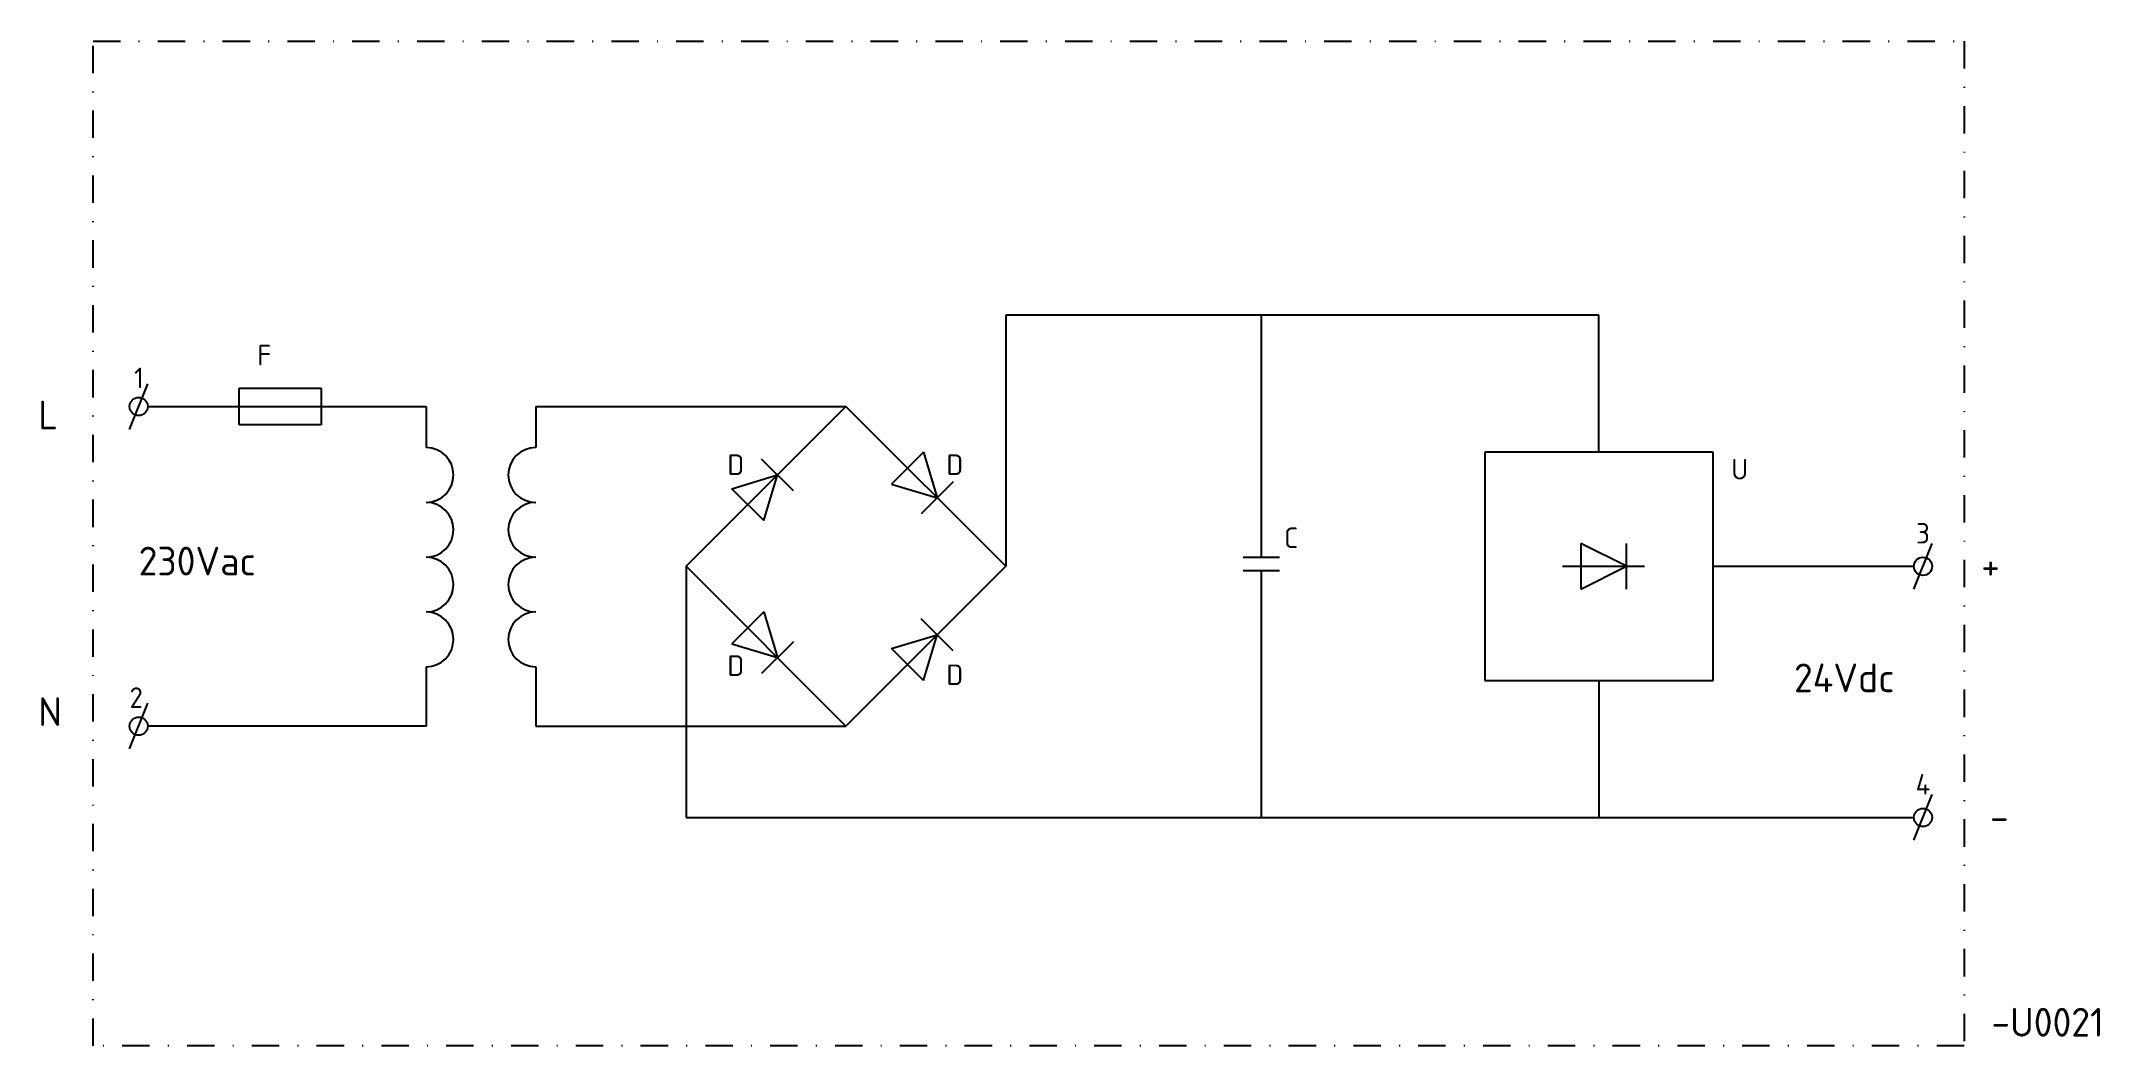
# Model space of a CAD drawing. Extents: x 12 to 238, y 14 to 124.
import ezdxf
from ezdxf.enums import TextEntityAlignment as Align

# ---------------------------------------------------------------- set-up
doc = ezdxf.new("R2010")
doc.units = 0
doc.linetypes.add('XX-DASHDOT', pattern=[10, 3, -2, 0, -2, 3])
for name, color, linetype, lineweight in [('N-CO-KL-ET_SCHEMA-T35', 50, 'Continuous', 35), ('N-CO-KL-ET_SCHEMA_BEHUIZING-G', 10, 'XX-DASHDOT', 25), ('N-CO-KL-ET_SCHEMA_COMPONENT-G', 10, 'Continuous', 25), ('N-CO-KL-ET_SCHEMA_COMPONENT-T25', 7, 'Continuous', 25), ('N-CO-KL-ET_SCHEMA_KABEL-G', 50, 'Continuous', 25)]:
    doc.layers.add(name, color=color, linetype=linetype, lineweight=lineweight)
doc.styles.add('NLCS-ISO', font='NLCS-ISO.ttf')

msp = doc.modelspace()

# ---------------------------------------------------------------- linework, layer by layer
at = {"layer": 'N-CO-KL-ET_SCHEMA_BEHUIZING-G'}
for p, q in [((18.02, 123.53), (223.02, 123.53)), ((18.02, 13.53), (18.02, 123.53)), ((223.02, 123.53), (223.02, 13.53)), ((223.02, 13.53), (18.02, 13.53))]:
    msp.add_line(p, q, dxfattribs=at)
at = {"layer": 'N-CO-KL-ET_SCHEMA_COMPONENT-G'}
for p, q in [((22.02, 81.03), (24.02, 86.03)), ((34.02, 83.53), (34.02, 85.53)), ((34.02, 85.53), (43.02, 85.53)), ((34.02, 81.53), (34.02, 83.53)), ((43.02, 85.53), (43.02, 81.53)), ((43.02, 81.53), (34.02, 81.53)), ((94.77, 74.28), (91.27, 77.78)), ((109.02, 78.53), (105.52, 75.03)), ((109.02, 78.53), (110.52, 73.53)), ((195.52, 78.53), (170.52, 78.53)), ((170.52, 78.53), (170.52, 53.53)), ((195.52, 53.53), (195.52, 78.53)), ((88.02, 74.53), (93.02, 76.03)), ((91.52, 71.03), (88.02, 74.53)), ((91.52, 71.03), (93.02, 76.03)), ((105.52, 75.03), (110.52, 73.53)), ((112.27, 75.28), (108.77, 71.78)), ((186.02, 66.03), (181.02, 68.53)), ((181.02, 68.53), (181.02, 63.53)), ((186.02, 63.53), (186.02, 68.53)), ((217.52, 63.53), (219.52, 68.53)), ((144.02, 67.03), (148.02, 67.03)), ((148.02, 65.53), (144.02, 65.53)), ((179.02, 66.03), (188.02, 66.03)), ((181.02, 63.53), (186.02, 66.03)), ((91.52, 61.03), (88.02, 57.53)), ((91.52, 61.03), (93.02, 56.03)), ((112.27, 56.78), (108.77, 60.28)), ((88.02, 57.53), (93.02, 56.03)), ((94.77, 57.78), (91.27, 54.28)), ((105.52, 57.03), (110.52, 58.53)), ((109.02, 53.53), (105.52, 57.03)), ((109.02, 53.53), (110.52, 58.53)), ((170.52, 53.53), (195.52, 53.53)), ((22.02, 46.03), (24.02, 51.03)), ((217.52, 36.03), (219.52, 41.03))]:
    msp.add_line(p, q, dxfattribs=at)
for centre in [(23.02, 83.53), (218.52, 66.03), (23.02, 48.53), (218.52, 38.53)]:
    msp.add_circle(centre, 1, dxfattribs=at)
for centre, start, end in [((54.52, 76.03), 270, 90), ((66.52, 76.03), 90, 270), ((54.52, 70.03), 270, 90), ((66.52, 70.03), 90, 270), ((54.52, 64.03), 270, 90), ((66.52, 64.03), 90, 270), ((54.52, 58.03), 270, 90), ((66.52, 58.03), 90, 270)]:
    msp.add_arc(centre, 3, start, end, dxfattribs=at)
at = {"layer": 'N-CO-KL-ET_SCHEMA_KABEL-G'}
for p, q in [((183.02, 93.53), (118.02, 93.53)), ((118.02, 93.53), (118.02, 66.03)), ((146.02, 93.53), (146.02, 67.03)), ((183.02, 78.53), (183.02, 93.53)), ((24.02, 83.53), (54.52, 83.53)), ((54.52, 83.53), (54.52, 79.03)), ((66.52, 83.53), (100.52, 83.53)), ((66.52, 83.53), (66.52, 79.03)), ((83.02, 66.03), (100.52, 83.53)), ((118.02, 66.03), (100.52, 83.53)), ((83.02, 66.03), (100.52, 48.53)), ((83.02, 66.03), (83.02, 38.53)), ((118.02, 66.03), (100.52, 48.53)), ((146.02, 65.53), (146.02, 38.53)), ((195.52, 66.03), (217.52, 66.03)), ((54.52, 55.03), (54.52, 48.53)), ((66.52, 55.03), (66.52, 48.53)), ((183.02, 53.53), (183.02, 38.53)), ((54.52, 48.53), (24.02, 48.53)), ((66.52, 48.53), (100.52, 48.53)), ((83.02, 38.53), (217.52, 38.53))]:
    msp.add_line(p, q, dxfattribs=at)

# ---------------------------------------------------------------- texts
at = {"layer": 'N-CO-KL-ET_SCHEMA-T35', "style": 'NLCS-ISO'}
for s, p in [('L', (12.02, 81.03)), ('230Vac', (23.02, 65.03)), ('+', (224.9, 64.54)), ('24Vdc', (204.39, 52.24)), ('N', (12.02, 48.53)), ('-', (225.86, 37.05)), ('-U0021', (226.02, 14.53)), ('-U0021', (226.02, 14.53))]:
    msp.add_text(s, height=3.15, dxfattribs=at).set_placement(p)
at = {"layer": 'N-CO-KL-ET_SCHEMA_COMPONENT-T25', "style": 'NLCS-ISO'}
for s, p in [('F', (36.02, 88.03)), ('1', (22.52, 85.53)), ('D', (87.52, 76.03)), ('D', (111.52, 76.03)), ('U', (197.52, 75.53)), ('C', (148.52, 68.03)), ('D', (87.52, 54.03)), ('D', (111.52, 53.03)), ('2', (22.02, 50.53))]:
    msp.add_text(s, height=2.25, dxfattribs=at).set_placement(p)
for s, p in [('3', (218.52, 68.53)), ('4', (218.52, 41.03))]:
    msp.add_text(s, height=2.25, dxfattribs=at).set_placement(p, align=Align.CENTER)

doc.saveas('drawing.dxf')
